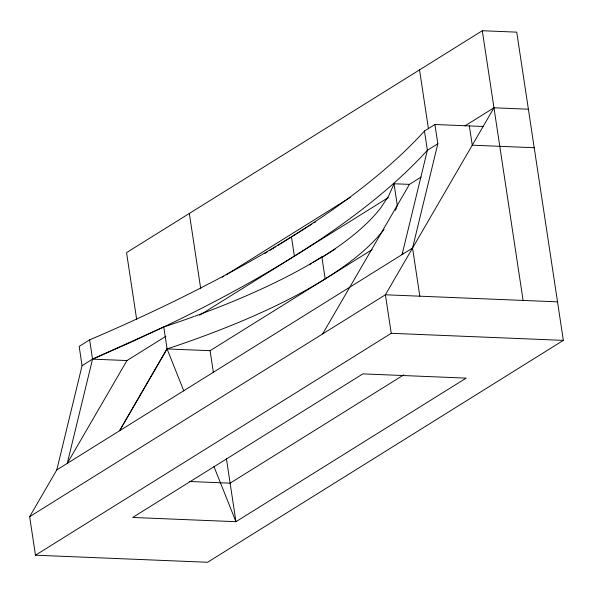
<?xml version="1.0" encoding="UTF-8"?>
<svg xmlns="http://www.w3.org/2000/svg" width="593" height="593" viewBox="0 0 593 593"><rect width="100%" height="100%" fill="white"/><g stroke="black" fill="none" stroke-linecap="round" stroke-linejoin="round"><path stroke-width="0.89" d="M136.701 319.709L126.554 252.625L482.309 30.732L516.733 32.148L563.35 340.375L207.594 562.268L35.476 555.204L29.65 516.673L56.787 469.923L82.071 365.666L79.158 346.401L89.625 339.878A1322.879 382.352 -8.6 0 0 424.455 131.038L434.921 124.508L483.11 126.487M419.829 296.196L412.55 248.037L437.834 143.773L434.921 124.508M421.186 177.04L409.474 184.349L394.011 183.778L388.808 195.66L380.81 207.78A518.186 149.77 -8.6 0 1 321.925 257.332L335.23 249.03M167.041 348.677L119.571 430.77L167.078 348.929A518.186 149.77 -8.6 0 0 384.071 229.358M166.003 336.201L126.961 360.551L67.254 463.4L92.538 359.143L89.625 339.878M322.629 333.941L409.474 184.349M403.01 252.966L402.084 254.56L427.368 150.303L424.455 131.038M528.385 109.201L493.969 107.793L385.406 294.78L29.65 516.673M222.197 277.294L223.769 276.316M226.126 274.841L350.263 197.417M464.927 125.901L493.969 107.793M82.071 365.666L92.538 359.143L163.757 326.973A518.186 149.77 -8.6 0 0 194.096 316.462M437.834 143.773L427.368 150.303A1322.879 382.352 -8.6 0 1 166.781 325.52L130.475 342.443L92.538 359.143L126.961 360.551M264.841 253.47L267.191 252.01M269.541 250.542L275.804 246.636M277.368 245.658L307.122 227.104M308.686 226.126L311.822 224.176M314.171 222.709L315.735 221.73M199.633 315.224L388.415 197.521M309.338 264.76L311.688 263.292M313.252 262.321L321.866 256.947L325.186 278.91M163.757 326.973L167.078 348.929L210.085 350.693L372.167 249.609M56.787 469.923L412.55 248.037M35.476 555.204L391.239 333.31L563.35 340.375M403.751 374.872L230.121 483.169L189.241 481.486M534.219 147.731L472.258 145.189L469.337 125.924M557.524 301.844L385.406 294.78L391.239 333.31M167.078 348.929L183.837 390.972M213.932 466.469L235.947 521.699L466.15 378.119L362.879 373.879L132.684 517.459L235.947 521.699L226.393 458.5M482.309 30.732L523.1 300.436M419.533 69.892L428.442 128.814M394.011 183.778L397.28 205.356A518.186 149.77 -8.6 0 1 395.39 210.411M291.459 236.866L294.373 256.132M189.337 213.465L200.716 288.709M210.085 350.693L213.406 372.619M321.866 256.947A518.186 149.77 -8.6 0 1 194.941 316.158"/></g></svg>
